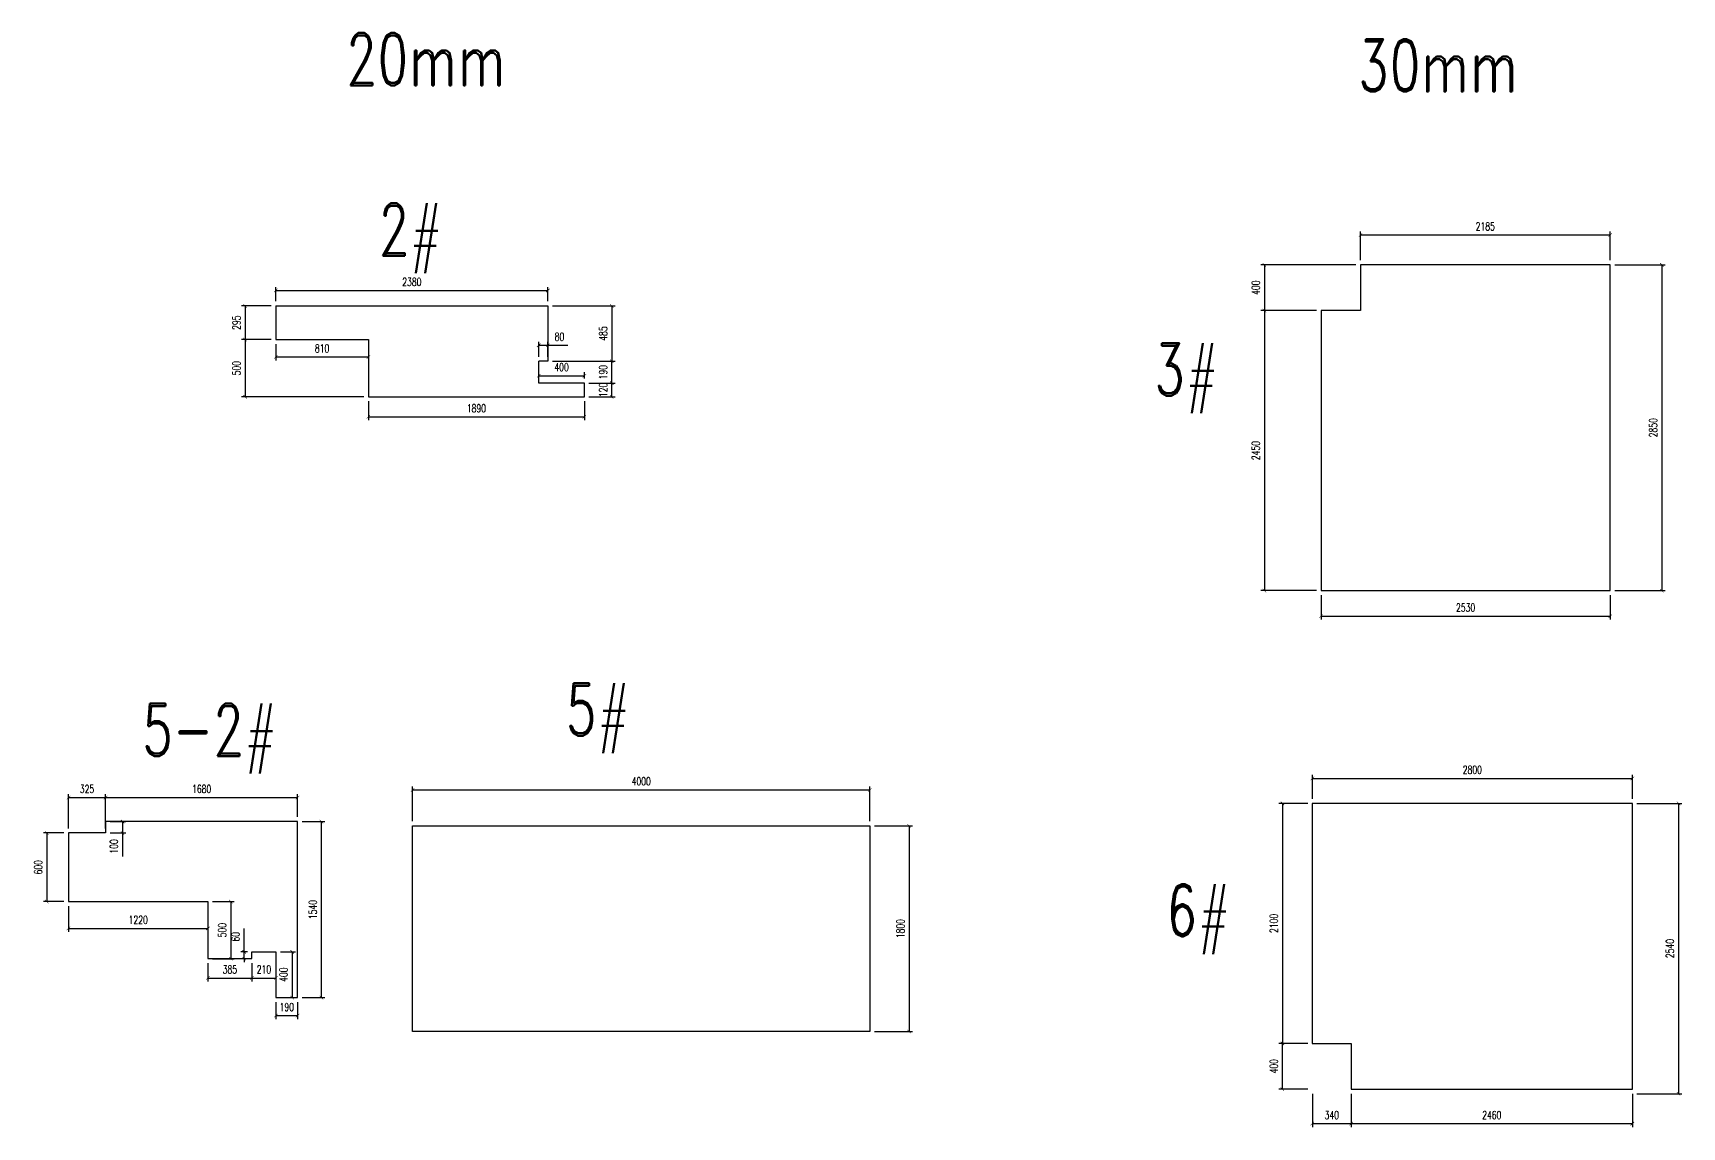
# Model space of a CAD drawing. Header units: millimetres. Extents: x -27247 to 18111, y -13459 to 7493.
# Drawn here: x -15197 to -769, y -4332 to 5241 of the extents above; entities that cross this region are included whole.
import ezdxf

# ---------------------------------------------------------------- set-up
doc = ezdxf.new("R2010")
doc.units = ezdxf.units.MM
doc.layers.add('标注', color=4, linetype='Continuous')
doc.styles.add('样式 1', font='romand1.shx', dxfattribs={"width": 0.7, "bigfont": 'hztxt.shx'})
doc.dimstyles.new('1 20', dxfattribs={"dimscale": 20, "dimtxt": 3.5, "dimasz": 1.5, "dimexe": 1.5, "dimexo": 2, "dimgap": 2, "dimtad": 1, "dimdec": 0, "dimdsep": 46, "dimtxsty": '样式 1', "dimblk": 'ARCHTICK', "dimcen": 2, "dimadec": 0, "dimazin": 0, "dimtfac": 1, "dimtdec": 0, "dimtmove": 0, "dimatfit": 3, "dimfxl": 0, "dimarcsym": 0})

# ---------------------------------------------------------------- blocks, each defined once
blk = doc.blocks.new('_ArchTick')
at = {"color": 0, "linetype": 'ByBlock', "const_width": 0.15}
blk.add_lwpolyline([(-0.5, -0.5), (0.5, 0.5)], dxfattribs=at)
blk = doc.blocks.new('*D10')
at = {"layer": 'Defpoints', "color": 0, "transparency": 16777216}
for p in [(-12262, 2058), (-10372, 2058), (-10372, 1882)]:
    blk.add_point(p, dxfattribs=at)
at = {"layer": '标注', "color": 0, "lineweight": -2, "transparency": 16777216}
for p, q in [((-12262, 2018), (-12262, 1852)), ((-12262, 1882), (-10372, 1882)), ((-10372, 2018), (-10372, 1852))]:
    blk.add_line(p, q, dxfattribs=at)
at = {"layer": '标注', "color": 0, "lineweight": -2, "transparency": 16777216, "xscale": 30, "yscale": 30, "zscale": 30, "rotation": 180}
blk.add_blockref('_ArchTick', (-12262, 1882), dxfattribs=at)
at = {"layer": '标注', "color": 0, "lineweight": -2, "transparency": 16777216, "xscale": 30, "yscale": 30, "zscale": 30}
blk.add_blockref('_ArchTick', (-10372, 1882), dxfattribs=at)
at = {"layer": '标注', "color": 0, "transparency": 16777216, "insert": (-11317, 1957), "char_height": 70, "attachment_point": 5, "style": '样式 1'}
blk.add_mtext('1890', dxfattribs=at)
blk = doc.blocks.new('*D11')
at = {"layer": 'Defpoints', "color": 0, "transparency": 16777216}
for p in [(-10372, 2178), (-10133, 2178), (-10372, 2058)]:
    blk.add_point(p, dxfattribs=at)
at = {"layer": '标注', "color": 0, "lineweight": -2, "transparency": 16777216}
for p, q in [((-10332, 2178), (-10103, 2178)), ((-10133, 2058), (-10133, 2178)), ((-10332, 2058), (-10103, 2058))]:
    blk.add_line(p, q, dxfattribs=at)
at = {"layer": '标注', "color": 0, "lineweight": -2, "transparency": 16777216, "xscale": 30, "yscale": 30, "zscale": 30}
for p, rotation in [((-10133, 2178), 90), ((-10133, 2058), 270)]:
    blk.add_blockref('_ArchTick', p, dxfattribs=dict(at, rotation=rotation))
at = {"layer": '标注', "color": 0, "transparency": 16777216, "insert": (-10208, 2118), "char_height": 70, "attachment_point": 5, "rotation": 90, "style": '样式 1'}
blk.add_mtext('120', dxfattribs=at)
blk = doc.blocks.new('*D12')
at = {"layer": 'Defpoints', "color": 0, "transparency": 16777216}
for p in [(-10692, 2368), (-10133, 2368), (-10372, 2178)]:
    blk.add_point(p, dxfattribs=at)
at = {"layer": '标注', "color": 0, "lineweight": -2, "transparency": 16777216}
for p, q in [((-10652, 2368), (-10103, 2368)), ((-10133, 2178), (-10133, 2368)), ((-10332, 2178), (-10103, 2178))]:
    blk.add_line(p, q, dxfattribs=at)
at = {"layer": '标注', "color": 0, "lineweight": -2, "transparency": 16777216, "xscale": 30, "yscale": 30, "zscale": 30}
for p, rotation in [((-10133, 2368), 90), ((-10133, 2178), 270)]:
    blk.add_blockref('_ArchTick', p, dxfattribs=dict(at, rotation=rotation))
at = {"layer": '标注', "color": 0, "transparency": 16777216, "insert": (-10208, 2273), "char_height": 70, "attachment_point": 5, "rotation": 90, "style": '样式 1'}
blk.add_mtext('190', dxfattribs=at)
blk = doc.blocks.new('*D13')
at = {"layer": 'Defpoints', "color": 0, "transparency": 16777216}
for p in [(-10692, 2853), (-10692, 2368), (-10133, 2368)]:
    blk.add_point(p, dxfattribs=at)
at = {"layer": '标注', "color": 0, "lineweight": -2, "transparency": 16777216}
for p, q in [((-10652, 2853), (-10103, 2853)), ((-10133, 2853), (-10133, 2368)), ((-10652, 2368), (-10103, 2368))]:
    blk.add_line(p, q, dxfattribs=at)
at = {"layer": '标注', "color": 0, "lineweight": -2, "transparency": 16777216, "xscale": 30, "yscale": 30, "zscale": 30}
for p, rotation in [((-10133, 2853), 90), ((-10133, 2368), 270)]:
    blk.add_blockref('_ArchTick', p, dxfattribs=dict(at, rotation=rotation))
at = {"layer": '标注', "color": 0, "transparency": 16777216, "insert": (-10208, 2611), "char_height": 70, "attachment_point": 5, "rotation": 90, "style": '样式 1'}
blk.add_mtext('485', dxfattribs=at)
blk = doc.blocks.new('*D14')
at = {"layer": 'Defpoints', "color": 0, "transparency": 16777216}
for p in [(-10692, 2988), (-13072, 2853), (-10692, 2853)]:
    blk.add_point(p, dxfattribs=at)
at = {"layer": '标注', "color": 0, "lineweight": -2, "transparency": 16777216}
for p, q in [((-13072, 2893), (-13072, 3018)), ((-13072, 2988), (-10692, 2988)), ((-10692, 2893), (-10692, 3018))]:
    blk.add_line(p, q, dxfattribs=at)
at = {"layer": '标注', "color": 0, "lineweight": -2, "transparency": 16777216, "xscale": 30, "yscale": 30, "zscale": 30, "rotation": 180}
blk.add_blockref('_ArchTick', (-13072, 2988), dxfattribs=at)
at = {"layer": '标注', "color": 0, "lineweight": -2, "transparency": 16777216, "xscale": 30, "yscale": 30, "zscale": 30}
blk.add_blockref('_ArchTick', (-10692, 2988), dxfattribs=at)
at = {"layer": '标注', "color": 0, "transparency": 16777216, "insert": (-11882, 3063), "char_height": 70, "attachment_point": 5, "style": '样式 1'}
blk.add_mtext('2380', dxfattribs=at)
blk = doc.blocks.new('*D15')
at = {"layer": 'Defpoints', "color": 0, "transparency": 16777216}
for p in [(-13072, 2853), (-13341, 2558), (-13072, 2558)]:
    blk.add_point(p, dxfattribs=at)
at = {"layer": '标注', "color": 0, "lineweight": -2, "transparency": 16777216}
for p, q in [((-13112, 2853), (-13371, 2853)), ((-13341, 2853), (-13341, 2558)), ((-13112, 2558), (-13371, 2558))]:
    blk.add_line(p, q, dxfattribs=at)
at = {"layer": '标注', "color": 0, "lineweight": -2, "transparency": 16777216, "xscale": 30, "yscale": 30, "zscale": 30}
for p, rotation in [((-13341, 2853), 90), ((-13341, 2558), 270)]:
    blk.add_blockref('_ArchTick', p, dxfattribs=dict(at, rotation=rotation))
at = {"layer": '标注', "color": 0, "transparency": 16777216, "insert": (-13416, 2706), "char_height": 70, "attachment_point": 5, "rotation": 90, "style": '样式 1'}
blk.add_mtext('295', dxfattribs=at)
blk = doc.blocks.new('*D16')
at = {"layer": 'Defpoints', "color": 0, "transparency": 16777216}
for p in [(-13072, 2558), (-12262, 2558), (-12262, 2406)]:
    blk.add_point(p, dxfattribs=at)
at = {"layer": '标注', "color": 0, "lineweight": -2, "transparency": 16777216}
for p, q in [((-13072, 2518), (-13072, 2376)), ((-12262, 2518), (-12262, 2376)), ((-13072, 2406), (-12262, 2406))]:
    blk.add_line(p, q, dxfattribs=at)
at = {"layer": '标注', "color": 0, "lineweight": -2, "transparency": 16777216, "xscale": 30, "yscale": 30, "zscale": 30, "rotation": 180}
blk.add_blockref('_ArchTick', (-13072, 2406), dxfattribs=at)
at = {"layer": '标注', "color": 0, "lineweight": -2, "transparency": 16777216, "xscale": 30, "yscale": 30, "zscale": 30}
blk.add_blockref('_ArchTick', (-12262, 2406), dxfattribs=at)
at = {"layer": '标注', "color": 0, "transparency": 16777216, "insert": (-12667, 2481), "char_height": 70, "attachment_point": 5, "style": '样式 1'}
blk.add_mtext('810', dxfattribs=at)
blk = doc.blocks.new('*D17')
at = {"layer": 'Defpoints', "color": 0, "transparency": 16777216}
for p in [(-13072, 2558), (-13341, 2058), (-12262, 2058)]:
    blk.add_point(p, dxfattribs=at)
at = {"layer": '标注', "color": 0, "lineweight": -2, "transparency": 16777216}
for p, q in [((-13112, 2558), (-13371, 2558)), ((-13341, 2558), (-13341, 2058)), ((-12302, 2058), (-13371, 2058))]:
    blk.add_line(p, q, dxfattribs=at)
at = {"layer": '标注', "color": 0, "lineweight": -2, "transparency": 16777216, "xscale": 30, "yscale": 30, "zscale": 30}
for p, rotation in [((-13341, 2558), 90), ((-13341, 2058), 270)]:
    blk.add_blockref('_ArchTick', p, dxfattribs=dict(at, rotation=rotation))
at = {"layer": '标注', "color": 0, "transparency": 16777216, "insert": (-13416, 2308), "char_height": 70, "attachment_point": 5, "rotation": 90, "style": '样式 1'}
blk.add_mtext('500', dxfattribs=at)
blk = doc.blocks.new('*D18')
at = {"layer": 'Defpoints', "color": 0, "transparency": 16777216}
for p in [(-10692, 2508), (-10772, 2368), (-10692, 2368)]:
    blk.add_point(p, dxfattribs=at)
at = {"layer": '标注', "color": 0, "lineweight": -2, "transparency": 16777216}
for p, q in [((-10772, 2408), (-10772, 2538)), ((-10772, 2508), (-10692, 2508)), ((-10692, 2408), (-10692, 2538)), ((-10692, 2508), (-10518, 2508))]:
    blk.add_line(p, q, dxfattribs=at)
at = {"layer": '标注', "color": 0, "lineweight": -2, "transparency": 16777216, "xscale": 30, "yscale": 30, "zscale": 30, "rotation": 180}
blk.add_blockref('_ArchTick', (-10772, 2508), dxfattribs=at)
at = {"layer": '标注', "color": 0, "lineweight": -2, "transparency": 16777216, "xscale": 30, "yscale": 30, "zscale": 30}
blk.add_blockref('_ArchTick', (-10692, 2508), dxfattribs=at)
at = {"layer": '标注', "color": 0, "transparency": 16777216, "insert": (-10590, 2583), "char_height": 70, "attachment_point": 5, "style": '样式 1'}
blk.add_mtext('80', dxfattribs=at)
blk = doc.blocks.new('*D19')
at = {"layer": 'Defpoints', "color": 0, "transparency": 16777216}
for p in [(-10772, 2178), (-10372, 2242), (-10372, 2178)]:
    blk.add_point(p, dxfattribs=at)
at = {"layer": '标注', "color": 0, "lineweight": -2, "transparency": 16777216}
for p, q in [((-10772, 2218), (-10772, 2272)), ((-10772, 2242), (-10372, 2242)), ((-10372, 2218), (-10372, 2272))]:
    blk.add_line(p, q, dxfattribs=at)
at = {"layer": '标注', "color": 0, "lineweight": -2, "transparency": 16777216, "xscale": 30, "yscale": 30, "zscale": 30, "rotation": 180}
blk.add_blockref('_ArchTick', (-10772, 2242), dxfattribs=at)
at = {"layer": '标注', "color": 0, "lineweight": -2, "transparency": 16777216, "xscale": 30, "yscale": 30, "zscale": 30}
blk.add_blockref('_ArchTick', (-10372, 2242), dxfattribs=at)
at = {"layer": '标注', "color": 0, "transparency": 16777216, "insert": (-10572, 2317), "char_height": 70, "attachment_point": 5, "style": '样式 1'}
blk.add_mtext('400', dxfattribs=at)
blk = doc.blocks.new('*D26')
at = {"layer": 'Defpoints', "color": 0, "transparency": 16777216}
for p in [(-14886, -2359), (-13666, -2359), (-13666, -2594)]:
    blk.add_point(p, dxfattribs=at)
at = {"layer": '标注', "color": 0, "lineweight": -2, "transparency": 16777216}
for p, q in [((-14886, -2399), (-14886, -2624)), ((-13666, -2399), (-13666, -2624)), ((-14886, -2594), (-13666, -2594))]:
    blk.add_line(p, q, dxfattribs=at)
at = {"layer": '标注', "color": 0, "lineweight": -2, "transparency": 16777216, "xscale": 30, "yscale": 30, "zscale": 30, "rotation": 180}
blk.add_blockref('_ArchTick', (-14886, -2594), dxfattribs=at)
at = {"layer": '标注', "color": 0, "lineweight": -2, "transparency": 16777216, "xscale": 30, "yscale": 30, "zscale": 30}
blk.add_blockref('_ArchTick', (-13666, -2594), dxfattribs=at)
at = {"layer": '标注', "color": 0, "transparency": 16777216, "insert": (-14276, -2519), "char_height": 70, "attachment_point": 5, "style": '样式 1'}
blk.add_mtext('1220', dxfattribs=at)
blk = doc.blocks.new('*D27')
at = {"layer": 'Defpoints', "color": 0, "transparency": 16777216}
for p in [(-13666, -2859), (-13281, -2859), (-13281, -3028)]:
    blk.add_point(p, dxfattribs=at)
at = {"layer": '标注', "color": 0, "lineweight": -2, "transparency": 16777216}
for p, q in [((-13666, -2899), (-13666, -3058)), ((-13666, -3028), (-13281, -3028)), ((-13281, -2899), (-13281, -3058))]:
    blk.add_line(p, q, dxfattribs=at)
at = {"layer": '标注', "color": 0, "lineweight": -2, "transparency": 16777216, "xscale": 30, "yscale": 30, "zscale": 30, "rotation": 180}
blk.add_blockref('_ArchTick', (-13666, -3028), dxfattribs=at)
at = {"layer": '标注', "color": 0, "lineweight": -2, "transparency": 16777216, "xscale": 30, "yscale": 30, "zscale": 30}
blk.add_blockref('_ArchTick', (-13281, -3028), dxfattribs=at)
at = {"layer": '标注', "color": 0, "transparency": 16777216, "insert": (-13474, -2953), "char_height": 70, "attachment_point": 5, "style": '样式 1'}
blk.add_mtext('385', dxfattribs=at)
blk = doc.blocks.new('*D28')
at = {"layer": 'Defpoints', "color": 0, "transparency": 16777216}
for p in [(-13666, -2359), (-13666, -2859), (-13466, -2859)]:
    blk.add_point(p, dxfattribs=at)
at = {"layer": '标注', "color": 0, "lineweight": -2, "transparency": 16777216}
for p, q in [((-13626, -2359), (-13436, -2359)), ((-13466, -2359), (-13466, -2859)), ((-13626, -2859), (-13436, -2859))]:
    blk.add_line(p, q, dxfattribs=at)
at = {"layer": '标注', "color": 0, "lineweight": -2, "transparency": 16777216, "xscale": 30, "yscale": 30, "zscale": 30}
for p, rotation in [((-13466, -2359), 90), ((-13466, -2859), 270)]:
    blk.add_blockref('_ArchTick', p, dxfattribs=dict(at, rotation=rotation))
at = {"layer": '标注', "color": 0, "transparency": 16777216, "insert": (-13541, -2609), "char_height": 70, "attachment_point": 5, "rotation": 90, "style": '样式 1'}
blk.add_mtext('500', dxfattribs=at)
blk = doc.blocks.new('*D29')
at = {"layer": 'Defpoints', "color": 0, "transparency": 16777216}
for p in [(-13281, -2859), (-13071, -2859), (-13071, -3028)]:
    blk.add_point(p, dxfattribs=at)
at = {"layer": '标注', "color": 0, "lineweight": -2, "transparency": 16777216}
for p, q in [((-13281, -2899), (-13281, -3058)), ((-13281, -3028), (-13071, -3028)), ((-13071, -2899), (-13071, -3058))]:
    blk.add_line(p, q, dxfattribs=at)
at = {"layer": '标注', "color": 0, "lineweight": -2, "transparency": 16777216, "xscale": 30, "yscale": 30, "zscale": 30, "rotation": 180}
blk.add_blockref('_ArchTick', (-13281, -3028), dxfattribs=at)
at = {"layer": '标注', "color": 0, "lineweight": -2, "transparency": 16777216, "xscale": 30, "yscale": 30, "zscale": 30}
blk.add_blockref('_ArchTick', (-13071, -3028), dxfattribs=at)
at = {"layer": '标注', "color": 0, "transparency": 16777216, "insert": (-13176, -2953), "char_height": 70, "attachment_point": 5, "style": '样式 1'}
blk.add_mtext('210', dxfattribs=at)
blk = doc.blocks.new('*D30')
at = {"layer": 'Defpoints', "color": 0, "transparency": 16777216}
for p in [(-13071, -3199), (-12881, -3199), (-12881, -3357)]:
    blk.add_point(p, dxfattribs=at)
at = {"layer": '标注', "color": 0, "lineweight": -2, "transparency": 16777216}
for p, q in [((-13071, -3239), (-13071, -3387)), ((-12881, -3239), (-12881, -3387)), ((-13071, -3357), (-12881, -3357))]:
    blk.add_line(p, q, dxfattribs=at)
at = {"layer": '标注', "color": 0, "lineweight": -2, "transparency": 16777216, "xscale": 30, "yscale": 30, "zscale": 30, "rotation": 180}
blk.add_blockref('_ArchTick', (-13071, -3357), dxfattribs=at)
at = {"layer": '标注', "color": 0, "lineweight": -2, "transparency": 16777216, "xscale": 30, "yscale": 30, "zscale": 30}
blk.add_blockref('_ArchTick', (-12881, -3357), dxfattribs=at)
at = {"layer": '标注', "color": 0, "transparency": 16777216, "insert": (-12976, -3282), "char_height": 70, "attachment_point": 5, "style": '样式 1'}
blk.add_mtext('190', dxfattribs=at)
blk = doc.blocks.new('*D31')
at = {"layer": 'Defpoints', "color": 0, "transparency": 16777216}
for p in [(-13071, -2799), (-13071, -3199), (-12929, -3199)]:
    blk.add_point(p, dxfattribs=at)
at = {"layer": '标注', "color": 0, "lineweight": -2, "transparency": 16777216}
for p, q in [((-13031, -2799), (-12899, -2799)), ((-12929, -2799), (-12929, -3199)), ((-13031, -3199), (-12899, -3199))]:
    blk.add_line(p, q, dxfattribs=at)
at = {"layer": '标注', "color": 0, "lineweight": -2, "transparency": 16777216, "xscale": 30, "yscale": 30, "zscale": 30}
for p, rotation in [((-12929, -2799), 90), ((-12929, -3199), 270)]:
    blk.add_blockref('_ArchTick', p, dxfattribs=dict(at, rotation=rotation))
at = {"layer": '标注', "color": 0, "transparency": 16777216, "insert": (-13004, -2999), "char_height": 70, "attachment_point": 5, "rotation": 90, "style": '样式 1'}
blk.add_mtext('400', dxfattribs=at)
blk = doc.blocks.new('*D32')
at = {"layer": 'Defpoints', "color": 0, "transparency": 16777216}
for p in [(-13349, -2859), (-13281, -2799), (-13281, -2859)]:
    blk.add_point(p, dxfattribs=at)
at = {"layer": '标注', "color": 0, "lineweight": -2, "transparency": 16777216}
for p, q in [((-13349, -2799), (-13349, -2596)), ((-13321, -2799), (-13379, -2799)), ((-13321, -2859), (-13379, -2859)), ((-13349, -2859), (-13349, -2799)), ((-13349, -2859), (-13349, -2889))]:
    blk.add_line(p, q, dxfattribs=at)
at = {"layer": '标注', "color": 0, "lineweight": -2, "transparency": 16777216, "xscale": 30, "yscale": 30, "zscale": 30}
for p, rotation in [((-13349, -2799), 270), ((-13349, -2859), 90)]:
    blk.add_blockref('_ArchTick', p, dxfattribs=dict(at, rotation=rotation))
at = {"layer": '标注', "color": 0, "transparency": 16777216, "insert": (-13424, -2667), "char_height": 70, "attachment_point": 5, "rotation": 90, "style": '样式 1'}
blk.add_mtext('60', dxfattribs=at)
blk = doc.blocks.new('*D33')
at = {"layer": 'Defpoints', "color": 0, "transparency": 16777216}
for p in [(-12881, -1659), (-12673, -1659), (-12881, -3199)]:
    blk.add_point(p, dxfattribs=at)
at = {"layer": '标注', "color": 0, "lineweight": -2, "transparency": 16777216}
for p, q in [((-12841, -1659), (-12643, -1659)), ((-12673, -3199), (-12673, -1659)), ((-12841, -3199), (-12643, -3199))]:
    blk.add_line(p, q, dxfattribs=at)
at = {"layer": '标注', "color": 0, "lineweight": -2, "transparency": 16777216, "xscale": 30, "yscale": 30, "zscale": 30}
for p, rotation in [((-12673, -1659), 90), ((-12673, -3199), 270)]:
    blk.add_blockref('_ArchTick', p, dxfattribs=dict(at, rotation=rotation))
at = {"layer": '标注', "color": 0, "transparency": 16777216, "insert": (-12748, -2429), "char_height": 70, "attachment_point": 5, "rotation": 90, "style": '样式 1'}
blk.add_mtext('1540', dxfattribs=at)
blk = doc.blocks.new('*D34')
at = {"layer": 'Defpoints', "color": 0, "transparency": 16777216}
for p in [(-12881, -1449), (-14561, -1659), (-12881, -1659)]:
    blk.add_point(p, dxfattribs=at)
at = {"layer": '标注', "color": 0, "lineweight": -2, "transparency": 16777216}
for p, q in [((-14561, -1619), (-14561, -1419)), ((-12881, -1619), (-12881, -1419)), ((-14561, -1449), (-12881, -1449))]:
    blk.add_line(p, q, dxfattribs=at)
at = {"layer": '标注', "color": 0, "lineweight": -2, "transparency": 16777216, "xscale": 30, "yscale": 30, "zscale": 30, "rotation": 180}
blk.add_blockref('_ArchTick', (-14561, -1449), dxfattribs=at)
at = {"layer": '标注', "color": 0, "lineweight": -2, "transparency": 16777216, "xscale": 30, "yscale": 30, "zscale": 30}
blk.add_blockref('_ArchTick', (-12881, -1449), dxfattribs=at)
at = {"layer": '标注', "color": 0, "transparency": 16777216, "insert": (-13721, -1374), "char_height": 70, "attachment_point": 5, "style": '样式 1'}
blk.add_mtext('1680', dxfattribs=at)
blk = doc.blocks.new('*D35')
at = {"layer": 'Defpoints', "color": 0, "transparency": 16777216}
for p in [(-14561, -1659), (-14561, -1759), (-14413, -1759)]:
    blk.add_point(p, dxfattribs=at)
at = {"layer": '标注', "color": 0, "lineweight": -2, "transparency": 16777216}
for p, q in [((-14521, -1659), (-14383, -1659)), ((-14413, -1659), (-14413, -1759)), ((-14521, -1759), (-14383, -1759)), ((-14413, -1759), (-14413, -1965))]:
    blk.add_line(p, q, dxfattribs=at)
at = {"layer": '标注', "color": 0, "lineweight": -2, "transparency": 16777216, "xscale": 30, "yscale": 30, "zscale": 30}
for p, rotation in [((-14413, -1659), 90), ((-14413, -1759), 270)]:
    blk.add_blockref('_ArchTick', p, dxfattribs=dict(at, rotation=rotation))
at = {"layer": '标注', "color": 0, "transparency": 16777216, "insert": (-14488, -1877), "char_height": 70, "attachment_point": 5, "rotation": 90, "style": '样式 1'}
blk.add_mtext('100', dxfattribs=at)
blk = doc.blocks.new('*D36')
at = {"layer": 'Defpoints', "color": 0, "transparency": 16777216}
for p in [(-14561, -1449), (-14886, -1759), (-14561, -1759)]:
    blk.add_point(p, dxfattribs=at)
at = {"layer": '标注', "color": 0, "lineweight": -2, "transparency": 16777216}
for p, q in [((-14886, -1719), (-14886, -1419)), ((-14561, -1719), (-14561, -1419)), ((-14886, -1449), (-14561, -1449))]:
    blk.add_line(p, q, dxfattribs=at)
at = {"layer": '标注', "color": 0, "lineweight": -2, "transparency": 16777216, "xscale": 30, "yscale": 30, "zscale": 30, "rotation": 180}
blk.add_blockref('_ArchTick', (-14886, -1449), dxfattribs=at)
at = {"layer": '标注', "color": 0, "lineweight": -2, "transparency": 16777216, "xscale": 30, "yscale": 30, "zscale": 30}
blk.add_blockref('_ArchTick', (-14561, -1449), dxfattribs=at)
at = {"layer": '标注', "color": 0, "transparency": 16777216, "insert": (-14724, -1374), "char_height": 70, "attachment_point": 5, "style": '样式 1'}
blk.add_mtext('325', dxfattribs=at)
blk = doc.blocks.new('*D37')
at = {"layer": 'Defpoints', "color": 0, "transparency": 16777216}
for p in [(-14886, -1759), (-15076, -2359), (-14886, -2359)]:
    blk.add_point(p, dxfattribs=at)
at = {"layer": '标注', "color": 0, "lineweight": -2, "transparency": 16777216}
for p, q in [((-14926, -1759), (-15106, -1759)), ((-15076, -1759), (-15076, -2359)), ((-14926, -2359), (-15106, -2359))]:
    blk.add_line(p, q, dxfattribs=at)
at = {"layer": '标注', "color": 0, "lineweight": -2, "transparency": 16777216, "xscale": 30, "yscale": 30, "zscale": 30}
for p, rotation in [((-15076, -1759), 90), ((-15076, -2359), 270)]:
    blk.add_blockref('_ArchTick', p, dxfattribs=dict(at, rotation=rotation))
at = {"layer": '标注', "color": 0, "transparency": 16777216, "insert": (-15151, -2059), "char_height": 70, "attachment_point": 5, "rotation": 90, "style": '样式 1'}
blk.add_mtext('600', dxfattribs=at)
blk = doc.blocks.new('*D66')
at = {"layer": 'Defpoints', "color": 0, "transparency": 16777216}
for p in [(-7875, -1382), (-11875, -1696), (-7875, -1696)]:
    blk.add_point(p, dxfattribs=at)
at = {"layer": '标注', "color": 0, "lineweight": -2, "transparency": 16777216}
for p, q in [((-11875, -1656), (-11875, -1352)), ((-11875, -1382), (-7875, -1382)), ((-7875, -1656), (-7875, -1352))]:
    blk.add_line(p, q, dxfattribs=at)
at = {"layer": '标注', "color": 0, "lineweight": -2, "transparency": 16777216, "xscale": 30, "yscale": 30, "zscale": 30, "rotation": 180}
blk.add_blockref('_ArchTick', (-11875, -1382), dxfattribs=at)
at = {"layer": '标注', "color": 0, "lineweight": -2, "transparency": 16777216, "xscale": 30, "yscale": 30, "zscale": 30}
blk.add_blockref('_ArchTick', (-7875, -1382), dxfattribs=at)
at = {"layer": '标注', "color": 0, "transparency": 16777216, "insert": (-9875, -1307), "char_height": 70, "attachment_point": 5, "style": '样式 1'}
blk.add_mtext('4000', dxfattribs=at)
blk = doc.blocks.new('*D67')
at = {"layer": 'Defpoints', "color": 0, "transparency": 16777216}
for p in [(-7875, -1696), (-7875, -3496), (-7532, -3496)]:
    blk.add_point(p, dxfattribs=at)
at = {"layer": '标注', "color": 0, "lineweight": -2, "transparency": 16777216}
for p, q in [((-7835, -1696), (-7502, -1696)), ((-7532, -1696), (-7532, -3496)), ((-7835, -3496), (-7502, -3496))]:
    blk.add_line(p, q, dxfattribs=at)
at = {"layer": '标注', "color": 0, "lineweight": -2, "transparency": 16777216, "xscale": 30, "yscale": 30, "zscale": 30}
for p, rotation in [((-7532, -1696), 90), ((-7532, -3496), 270)]:
    blk.add_blockref('_ArchTick', p, dxfattribs=dict(at, rotation=rotation))
at = {"layer": '标注', "color": 0, "transparency": 16777216, "insert": (-7607, -2596), "char_height": 70, "attachment_point": 5, "rotation": 90, "style": '样式 1'}
blk.add_mtext('1800', dxfattribs=at)
blk = doc.blocks.new('*D68')
at = {"layer": 'Defpoints', "color": 0, "transparency": 16777216}
for p in [(-3927, 2812), (-4423, 362), (-3927, 362)]:
    blk.add_point(p, dxfattribs=at)
at = {"layer": '标注', "color": 0, "lineweight": -2, "transparency": 16777216}
for p, q in [((-3967, 2812), (-4453, 2812)), ((-4423, 2812), (-4423, 362)), ((-3967, 362), (-4453, 362))]:
    blk.add_line(p, q, dxfattribs=at)
at = {"layer": '标注', "color": 0, "lineweight": -2, "transparency": 16777216, "xscale": 30, "yscale": 30, "zscale": 30}
for p, rotation in [((-4423, 2812), 90), ((-4423, 362), 270)]:
    blk.add_blockref('_ArchTick', p, dxfattribs=dict(at, rotation=rotation))
at = {"layer": '标注', "color": 0, "transparency": 16777216, "insert": (-4498, 1587), "char_height": 70, "attachment_point": 5, "rotation": 90, "style": '样式 1'}
blk.add_mtext('2450', dxfattribs=at)
blk = doc.blocks.new('*D69')
at = {"layer": 'Defpoints', "color": 0, "transparency": 16777216}
for p in [(-3582, 3212), (-4423, 2812), (-3927, 2812)]:
    blk.add_point(p, dxfattribs=at)
at = {"layer": '标注', "color": 0, "lineweight": -2, "transparency": 16777216}
for p, q in [((-3622, 3212), (-4453, 3212)), ((-4423, 3212), (-4423, 2812)), ((-3967, 2812), (-4453, 2812))]:
    blk.add_line(p, q, dxfattribs=at)
at = {"layer": '标注', "color": 0, "lineweight": -2, "transparency": 16777216, "xscale": 30, "yscale": 30, "zscale": 30}
for p, rotation in [((-4423, 3212), 90), ((-4423, 2812), 270)]:
    blk.add_blockref('_ArchTick', p, dxfattribs=dict(at, rotation=rotation))
at = {"layer": '标注', "color": 0, "transparency": 16777216, "insert": (-4498, 3012), "char_height": 70, "attachment_point": 5, "rotation": 90, "style": '样式 1'}
blk.add_mtext('400', dxfattribs=at)
blk = doc.blocks.new('*D70')
at = {"layer": 'Defpoints', "color": 0, "transparency": 16777216}
for p in [(-1397, 3474), (-3582, 3212), (-1397, 3212)]:
    blk.add_point(p, dxfattribs=at)
at = {"layer": '标注', "color": 0, "lineweight": -2, "transparency": 16777216}
for p, q in [((-3582, 3252), (-3582, 3504)), ((-3582, 3474), (-1397, 3474)), ((-1397, 3252), (-1397, 3504))]:
    blk.add_line(p, q, dxfattribs=at)
at = {"layer": '标注', "color": 0, "lineweight": -2, "transparency": 16777216, "xscale": 30, "yscale": 30, "zscale": 30, "rotation": 180}
blk.add_blockref('_ArchTick', (-3582, 3474), dxfattribs=at)
at = {"layer": '标注', "color": 0, "lineweight": -2, "transparency": 16777216, "xscale": 30, "yscale": 30, "zscale": 30}
blk.add_blockref('_ArchTick', (-1397, 3474), dxfattribs=at)
at = {"layer": '标注', "color": 0, "transparency": 16777216, "insert": (-2490, 3549), "char_height": 70, "attachment_point": 5, "style": '样式 1'}
blk.add_mtext('2185', dxfattribs=at)
blk = doc.blocks.new('*D71')
at = {"layer": 'Defpoints', "color": 0, "transparency": 16777216}
for p in [(-1397, 3212), (-1397, 362), (-945, 362)]:
    blk.add_point(p, dxfattribs=at)
at = {"layer": '标注', "color": 0, "lineweight": -2, "transparency": 16777216}
for p, q in [((-1357, 3212), (-915, 3212)), ((-945, 3212), (-945, 362)), ((-1357, 362), (-915, 362))]:
    blk.add_line(p, q, dxfattribs=at)
at = {"layer": '标注', "color": 0, "lineweight": -2, "transparency": 16777216, "xscale": 30, "yscale": 30, "zscale": 30}
for p, rotation in [((-945, 3212), 90), ((-945, 362), 270)]:
    blk.add_blockref('_ArchTick', p, dxfattribs=dict(at, rotation=rotation))
at = {"layer": '标注', "color": 0, "transparency": 16777216, "insert": (-1020, 1787), "char_height": 70, "attachment_point": 5, "rotation": 90, "style": '样式 1'}
blk.add_mtext('2850', dxfattribs=at)
blk = doc.blocks.new('*D72')
at = {"layer": 'Defpoints', "color": 0, "transparency": 16777216}
for p in [(-3927, 362), (-1397, 362), (-1397, 138)]:
    blk.add_point(p, dxfattribs=at)
at = {"layer": '标注', "color": 0, "lineweight": -2, "transparency": 16777216}
for p, q in [((-3927, 322), (-3927, 108)), ((-1397, 322), (-1397, 108)), ((-3927, 138), (-1397, 138))]:
    blk.add_line(p, q, dxfattribs=at)
at = {"layer": '标注', "color": 0, "lineweight": -2, "transparency": 16777216, "xscale": 30, "yscale": 30, "zscale": 30, "rotation": 180}
blk.add_blockref('_ArchTick', (-3927, 138), dxfattribs=at)
at = {"layer": '标注', "color": 0, "lineweight": -2, "transparency": 16777216, "xscale": 30, "yscale": 30, "zscale": 30}
blk.add_blockref('_ArchTick', (-1397, 138), dxfattribs=at)
at = {"layer": '标注', "color": 0, "transparency": 16777216, "insert": (-2662, 213), "char_height": 70, "attachment_point": 5, "style": '样式 1'}
blk.add_mtext('2530', dxfattribs=at)
blk = doc.blocks.new('*D73')
at = {"layer": 'Defpoints', "color": 0, "transparency": 16777216}
for p in [(-4003, -1500), (-4265, -3600), (-4003, -3600)]:
    blk.add_point(p, dxfattribs=at)
at = {"layer": '标注', "color": 0, "lineweight": -2, "transparency": 16777216}
for p, q in [((-4043, -1500), (-4295, -1500)), ((-4265, -1500), (-4265, -3600)), ((-4043, -3600), (-4295, -3600))]:
    blk.add_line(p, q, dxfattribs=at)
at = {"layer": '标注', "color": 0, "lineweight": -2, "transparency": 16777216, "xscale": 30, "yscale": 30, "zscale": 30}
for p, rotation in [((-4265, -1500), 90), ((-4265, -3600), 270)]:
    blk.add_blockref('_ArchTick', p, dxfattribs=dict(at, rotation=rotation))
at = {"layer": '标注', "color": 0, "transparency": 16777216, "insert": (-4340, -2550), "char_height": 70, "attachment_point": 5, "rotation": 90, "style": '样式 1'}
blk.add_mtext('2100', dxfattribs=at)
blk = doc.blocks.new('*D74')
at = {"layer": 'Defpoints', "color": 0, "transparency": 16777216}
for p in [(-4265, -3600), (-4003, -3600), (-4003, -4000)]:
    blk.add_point(p, dxfattribs=at)
at = {"layer": '标注', "color": 0, "lineweight": -2, "transparency": 16777216}
for p, q in [((-4043, -3600), (-4295, -3600)), ((-4265, -4000), (-4265, -3600)), ((-4043, -4000), (-4295, -4000))]:
    blk.add_line(p, q, dxfattribs=at)
at = {"layer": '标注', "color": 0, "lineweight": -2, "transparency": 16777216, "xscale": 30, "yscale": 30, "zscale": 30}
for p, rotation in [((-4265, -3600), 90), ((-4265, -4000), 270)]:
    blk.add_blockref('_ArchTick', p, dxfattribs=dict(at, rotation=rotation))
at = {"layer": '标注', "color": 0, "transparency": 16777216, "insert": (-4340, -3800), "char_height": 70, "attachment_point": 5, "rotation": 90, "style": '样式 1'}
blk.add_mtext('400', dxfattribs=at)
blk = doc.blocks.new('*D75')
at = {"layer": 'Defpoints', "color": 0, "transparency": 16777216}
for p in [(-4003, -4000), (-3663, -4000), (-3663, -4302)]:
    blk.add_point(p, dxfattribs=at)
at = {"layer": '标注', "color": 0, "lineweight": -2, "transparency": 16777216}
for p, q in [((-4003, -4040), (-4003, -4332)), ((-3663, -4040), (-3663, -4332)), ((-4003, -4302), (-3663, -4302))]:
    blk.add_line(p, q, dxfattribs=at)
at = {"layer": '标注', "color": 0, "lineweight": -2, "transparency": 16777216, "xscale": 30, "yscale": 30, "zscale": 30, "rotation": 180}
blk.add_blockref('_ArchTick', (-4003, -4302), dxfattribs=at)
at = {"layer": '标注', "color": 0, "lineweight": -2, "transparency": 16777216, "xscale": 30, "yscale": 30, "zscale": 30}
blk.add_blockref('_ArchTick', (-3663, -4302), dxfattribs=at)
at = {"layer": '标注', "color": 0, "transparency": 16777216, "insert": (-3833, -4227), "char_height": 70, "attachment_point": 5, "style": '样式 1'}
blk.add_mtext('340', dxfattribs=at)
blk = doc.blocks.new('*D76')
at = {"layer": 'Defpoints', "color": 0, "transparency": 16777216}
for p in [(-3663, -4000), (-1203, -4000), (-1203, -4302)]:
    blk.add_point(p, dxfattribs=at)
at = {"layer": '标注', "color": 0, "lineweight": -2, "transparency": 16777216}
for p, q in [((-3663, -4040), (-3663, -4332)), ((-1203, -4040), (-1203, -4332)), ((-3663, -4302), (-1203, -4302))]:
    blk.add_line(p, q, dxfattribs=at)
at = {"layer": '标注', "color": 0, "lineweight": -2, "transparency": 16777216, "xscale": 30, "yscale": 30, "zscale": 30, "rotation": 180}
blk.add_blockref('_ArchTick', (-3663, -4302), dxfattribs=at)
at = {"layer": '标注', "color": 0, "lineweight": -2, "transparency": 16777216, "xscale": 30, "yscale": 30, "zscale": 30}
blk.add_blockref('_ArchTick', (-1203, -4302), dxfattribs=at)
at = {"layer": '标注', "color": 0, "transparency": 16777216, "insert": (-2433, -4227), "char_height": 70, "attachment_point": 5, "style": '样式 1'}
blk.add_mtext('2460', dxfattribs=at)
blk = doc.blocks.new('*D77')
at = {"layer": 'Defpoints', "color": 0, "transparency": 16777216}
for p in [(-1203, -1500), (-1203, -4040), (-799, -4040)]:
    blk.add_point(p, dxfattribs=at)
at = {"layer": '标注', "color": 0, "lineweight": -2, "transparency": 16777216}
for p, q in [((-1163, -1500), (-769, -1500)), ((-799, -1500), (-799, -4040)), ((-1163, -4040), (-769, -4040))]:
    blk.add_line(p, q, dxfattribs=at)
at = {"layer": '标注', "color": 0, "lineweight": -2, "transparency": 16777216, "xscale": 30, "yscale": 30, "zscale": 30}
for p, rotation in [((-799, -1500), 90), ((-799, -4040), 270)]:
    blk.add_blockref('_ArchTick', p, dxfattribs=dict(at, rotation=rotation))
at = {"layer": '标注', "color": 0, "transparency": 16777216, "insert": (-874, -2770), "char_height": 70, "attachment_point": 5, "rotation": 90, "style": '样式 1'}
blk.add_mtext('2540', dxfattribs=at)
blk = doc.blocks.new('*D78')
at = {"layer": 'Defpoints', "color": 0, "transparency": 16777216}
for p in [(-1203, -1281), (-4003, -1500), (-1203, -1500)]:
    blk.add_point(p, dxfattribs=at)
at = {"layer": '标注', "color": 0, "lineweight": -2, "transparency": 16777216}
for p, q in [((-4003, -1460), (-4003, -1251)), ((-4003, -1281), (-1203, -1281)), ((-1203, -1460), (-1203, -1251))]:
    blk.add_line(p, q, dxfattribs=at)
at = {"layer": '标注', "color": 0, "lineweight": -2, "transparency": 16777216, "xscale": 30, "yscale": 30, "zscale": 30, "rotation": 180}
blk.add_blockref('_ArchTick', (-4003, -1281), dxfattribs=at)
at = {"layer": '标注', "color": 0, "lineweight": -2, "transparency": 16777216, "xscale": 30, "yscale": 30, "zscale": 30}
blk.add_blockref('_ArchTick', (-1203, -1281), dxfattribs=at)
at = {"layer": '标注', "color": 0, "transparency": 16777216, "insert": (-2603, -1206), "char_height": 70, "attachment_point": 5, "style": '样式 1'}
blk.add_mtext('2800', dxfattribs=at)

msp = doc.modelspace()

# ---------------------------------------------------------------- linework, layer by layer
for p, q in [((-3582.02, 3212.29), (-3582.02, 2812.29)), ((-1397.02, 3212.29), (-3582.02, 3212.29)), ((-1397.02, 362.29), (-1397.02, 3212.29)), ((-13071.77, 2853.07), (-13071.77, 2558.07)), ((-13071.77, 2853.07), (-10691.77, 2853.07)), ((-10691.77, 2853.07), (-10691.77, 2368.07)), ((-3582.02, 2812.29), (-3927.02, 2812.29)), ((-3927.02, 2812.29), (-3927.02, 362.29)), ((-13071.77, 2558.07), (-12261.77, 2558.07)), ((-12261.77, 2558.07), (-12261.77, 2058.07)), ((-10691.77, 2368.07), (-10771.77, 2368.07)), ((-10771.77, 2178.07), (-10771.77, 2368.07)), ((-10371.77, 2178.07), (-10771.77, 2178.07)), ((-10371.77, 2058.07), (-10371.77, 2178.07)), ((-12261.77, 2058.07), (-10371.77, 2058.07)), ((-3927.02, 362.29), (-1397.02, 362.29)), ((-4003.16, -1499.74), (-4003.16, -3599.74)), ((-1203.16, -1499.74), (-4003.16, -1499.74)), ((-1203.16, -3999.74), (-1203.16, -1499.74)), ((-12881.44, -1658.5), (-14561.44, -1658.5)), ((-14561.44, -1658.5), (-14561.44, -1758.5)), ((-12881.44, -3198.5), (-12881.44, -1658.5)), ((-14886.44, -1758.5), (-14886.44, -2358.5)), ((-14561.44, -1758.5), (-14886.44, -1758.5)), ((-14886.44, -2358.5), (-13666.44, -2358.5)), ((-13666.44, -2358.5), (-13666.44, -2858.5)), ((-13666.44, -2858.5), (-13281.44, -2858.5)), ((-13281.44, -2858.5), (-13281.44, -2798.5)), ((-13071.44, -3198.5), (-12881.44, -3198.5)), ((-4003.16, -3599.74), (-3663.16, -3599.74)), ((-3663.16, -3599.74), (-3663.16, -3999.74)), ((-3663.16, -3999.74), (-1203.16, -3999.74))]:
    msp.add_line(p, q)
msp.add_lwpolyline([(-11874.93, -1696.29), (-7874.93, -1696.29), (-7874.93, -3496.29), (-11874.93, -3496.29)], close=True)
msp.add_lwpolyline([(-13281.44, -2798.5), (-13071.44, -2798.5), (-13071.44, -3198.5)])

# ---------------------------------------------------------------- texts
at = {"layer": '标注', "style": '样式 1', "width": 0.7}
for s, p in [('20mm', (-12460.98, 4782.06)), ('30mm', (-3605.06, 4728.04)), ('2#', (-12177.2, 3292.51)), ('3#', (-5388.43, 2067.28)), ('5#', (-10537.52, -907.47)), ('5-2#', (-14244.4, -1086.01)), ('6#', (-5283.9, -2665.01))]:
    msp.add_text(s, height=459.018, dxfattribs=at).set_placement(p)

# ---------------------------------------------------------------- dimensions: what is measured, and where the dimension line sits
at = {"layer": '标注'}
for base, p1, p2, picture, middle in [((-1397.02, 3474.31), (-3582.02, 3212.29), (-1397.02, 3212.29), '*D70', (-2489.52, 3549.31)), ((-10691.77, 2987.57), (-13071.77, 2853.07), (-10691.77, 2853.07), '*D14', (-11881.77, 3062.57)), ((-10691.77, 2508.1), (-10771.77, 2368.07), (-10691.77, 2368.07), '*D18', (-10589.73, 2583.1)), ((-12261.77, 2405.96), (-13071.77, 2558.07), (-12261.77, 2558.07), '*D16', (-12666.77, 2480.96)), ((-10371.77, 2241.84), (-10771.77, 2178.07), (-10371.77, 2178.07), '*D19', (-10571.77, 2316.84)), ((-10371.77, 1881.67), (-12261.77, 2058.07), (-10371.77, 2058.07), '*D10', (-11316.77, 1956.67)), ((-1397.02, 137.5), (-3927.02, 362.29), (-1397.02, 362.29), '*D72', (-2662.02, 212.5)), ((-7874.93, -1382.27), (-11874.93, -1696.29), (-7874.93, -1696.29), '*D66', (-9874.93, -1307.27)), ((-1203.16, -1281.48), (-4003.16, -1499.74), (-1203.16, -1499.74), '*D78', (-2603.16, -1206.48)), ((-14561.44, -1448.74), (-14886.44, -1758.5), (-14561.44, -1758.5), '*D36', (-14723.94, -1373.74)), ((-12881.44, -1448.74), (-14561.44, -1658.5), (-12881.44, -1658.5), '*D34', (-13721.44, -1373.74)), ((-13666.44, -2593.99), (-14886.44, -2358.5), (-13666.44, -2358.5), '*D26', (-14276.44, -2518.99)), ((-13281.44, -3027.96), (-13666.44, -2858.5), (-13281.44, -2858.5), '*D27', (-13473.94, -2952.96)), ((-13071.44, -3027.96), (-13281.44, -2858.5), (-13071.44, -2858.5), '*D29', (-13176.44, -2952.96)), ((-12881.44, -3357.17), (-13071.44, -3198.5), (-12881.44, -3198.5), '*D30', (-12976.44, -3282.17)), ((-3663.16, -4301.77), (-4003.16, -3999.74), (-3663.16, -3999.74), '*D75', (-3833.16, -4226.77)), ((-1203.16, -4301.77), (-3663.16, -3999.74), (-1203.16, -3999.74), '*D76', (-2433.16, -4226.77))]:
    dim = msp.add_linear_dim(base=base, p1=p1, p2=p2, dimstyle='1 20', dxfattribs=at)
    dim.commit()
    dim.dimension.update_dxf_attribs({"geometry": picture, "text_midpoint": middle})
for base, p1, p2, picture, middle in [((-4423.24, 2812.29), (-3582.02, 3212.29), (-3927.02, 2812.29), '*D69', (-4498.24, 3012.29)), ((-945.41, 362.29), (-1397.02, 3212.29), (-1397.02, 362.29), '*D71', (-1020.41, 1787.29)), ((-13340.92, 2558.07), (-13071.77, 2853.07), (-13071.77, 2558.07), '*D15', (-13415.92, 2705.57)), ((-10132.58, 2368.07), (-10691.77, 2853.07), (-10691.77, 2368.07), '*D13', (-10207.58, 2610.57)), ((-4423.24, 362.29), (-3927.02, 2812.29), (-3927.02, 362.29), '*D68', (-4498.24, 1587.29)), ((-13340.92, 2058.07), (-13071.77, 2558.07), (-12261.77, 2058.07), '*D17', (-13415.92, 2308.07)), ((-10132.58, 2368.07), (-10371.77, 2178.07), (-10691.77, 2368.07), '*D12', (-10207.58, 2273.07)), ((-4264.64, -3599.74), (-4003.16, -1499.74), (-4003.16, -3599.74), '*D73', (-4339.64, -2549.74)), ((-798.51, -4039.74), (-1203.16, -1499.74), (-1203.16, -4039.74), '*D77', (-873.51, -2769.74)), ((-14412.99, -1758.5), (-14561.44, -1658.5), (-14561.44, -1758.5), '*D35', (-14487.99, -1876.56)), ((-12672.71, -1658.5), (-12881.44, -3198.5), (-12881.44, -1658.5), '*D33', (-12747.71, -2428.5)), ((-7532, -3496.29), (-7874.93, -1696.29), (-7874.93, -3496.29), '*D67', (-7607, -2596.29)), ((-15075.83, -2358.5), (-14886.44, -1758.5), (-14886.44, -2358.5), '*D37', (-15150.83, -2058.5)), ((-13465.89, -2858.5), (-13666.44, -2358.5), (-13666.44, -2858.5), '*D28', (-13540.89, -2608.5)), ((-12929.44, -3198.5), (-13071.44, -2798.5), (-13071.44, -3198.5), '*D31', (-13004.44, -2998.5)), ((-4264.64, -3599.74), (-4003.16, -3999.74), (-4003.16, -3599.74), '*D74', (-4339.64, -3799.74))]:
    dim = msp.add_linear_dim(base=base, p1=p1, p2=p2, angle=90, dimstyle='1 20', dxfattribs=at)
    dim.commit()
    dim.dimension.update_dxf_attribs({"geometry": picture, "text_midpoint": middle})
for base, p1, p2, picture, middle in [((-10132.58, 2178.07), (-10371.77, 2058.07), (-10371.77, 2178.07), '*D11', (-10132.58, 2118.07)), ((-13349.33, -2858.5), (-13281.44, -2798.5), (-13281.44, -2858.5), '*D32', (-13349.33, -2667.41))]:
    dim = msp.add_linear_dim(base=base, p1=p1, p2=p2, angle=90, dimstyle='1 20', dxfattribs=at)
    dim.commit()
    dim.dimension.update_dxf_attribs({"geometry": picture, "text_midpoint": middle, "dimtype": 160})

doc.saveas('drawing.dxf')
